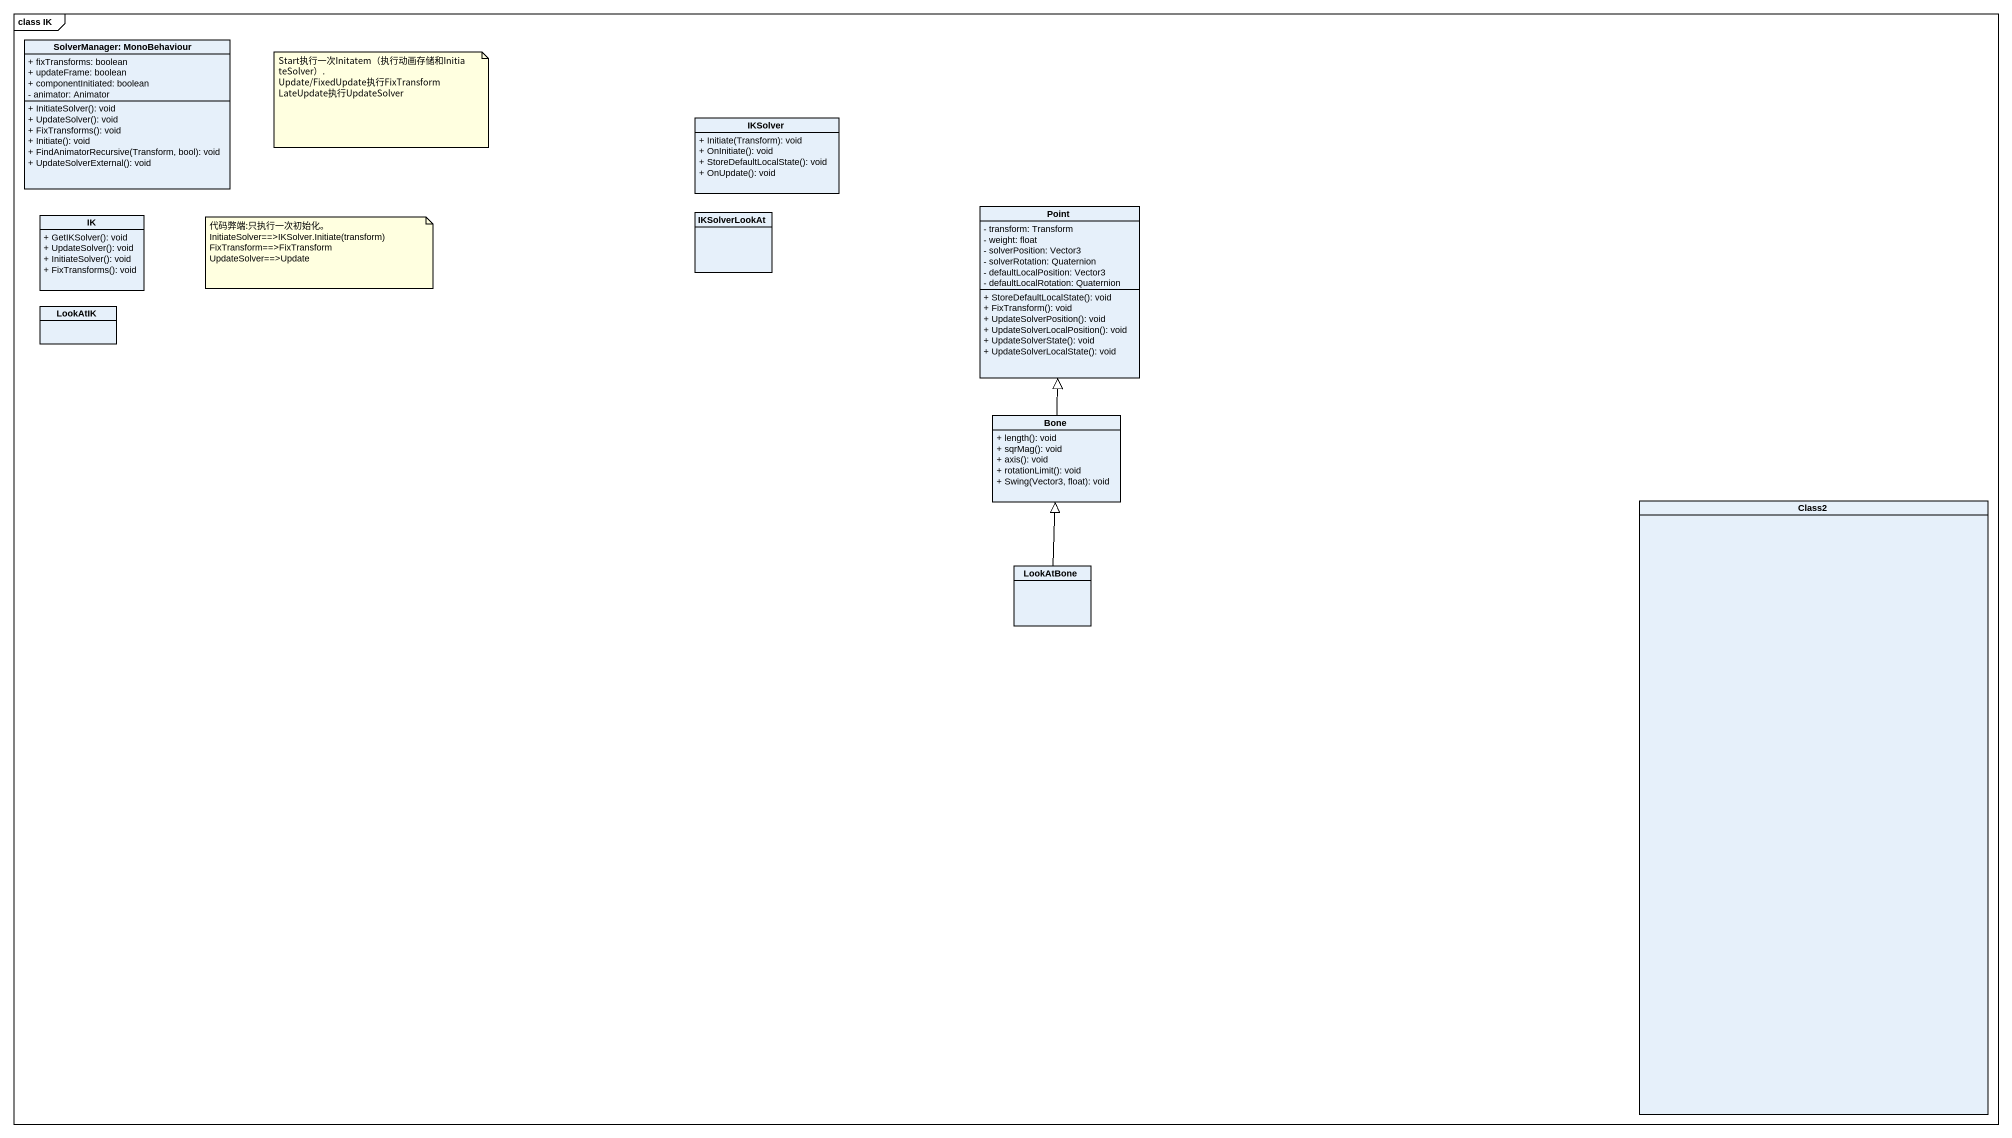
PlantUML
@startuml
mainframe class IK
hide circle
hide empty members
skinparam classAttributeIconSize 0
class "SolverManager: MonoBehaviour" as SolverManager_MonoBehaviour {
  + fixTransforms: boolean
  + updateFrame: boolean
  + componentInitiated: boolean
  - animator: Animator
  + InitiateSolver(): void
  + UpdateSolver(): void
  + FixTransforms(): void
  + Initiate(): void
  + FindAnimatorRecursive(Transform, bool): void
  + UpdateSolverExternal(): void
}
class IKSolver {
  + Initiate(Transform): void
  + OnInitiate(): void
  + StoreDefaultLocalState(): void
  + OnUpdate(): void
}
class IK {
  + GetIKSolver(): void
  + UpdateSolver(): void
  + InitiateSolver(): void
  + FixTransforms(): void
}
class IKSolverLookAt
class Point {
  - transform: Transform
  - weight: float
  - solverPosition: Vector3
  - solverRotation: Quaternion
  - defaultLocalPosition: Vector3
  - defaultLocalRotation: Quaternion
  + StoreDefaultLocalState(): void
  + FixTransform(): void
  + UpdateSolverPosition(): void
  + UpdateSolverLocalPosition(): void
  + UpdateSolverState(): void
  + UpdateSolverLocalState(): void
}
class LookAtIK
class Bone {
  + length(): void
  + sqrMag(): void
  + axis(): void
  + rotationLimit(): void
  + Swing(Vector3, float): void
}
class Class2
class LookAtBone
Bone -up-|> Point
LookAtBone -up-|> Bone
note as N1
  Start执行一次Initatem（执行动画存储和InitiateSolver）.
  Update/FixedUpdate执行FixTransform
  LateUpdate执行UpdateSolver
end note
note as N2
  代码弊端:只执行一次初始化。
  InitiateSolver==>IKSolver.Initiate(transform)
  FixTransform==>FixTransform
  UpdateSolver==>Update
end note
@enduml
